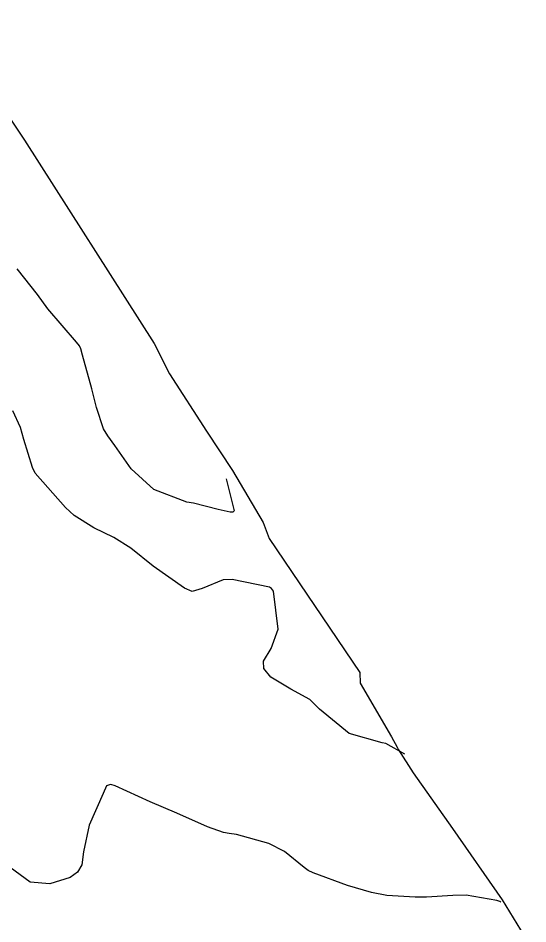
# Model space of a CAD drawing. Header units: metres. Extents: x 298520 to 308411, y 7433745 to 7450750.
# Drawn here: x 304879.07 to 304904.79, y 7439459.51 to 7439505.16 of the extents above; entities that cross this region are included whole.
import ezdxf

# ---------------------------------------------------------------- set-up
doc = ezdxf.new("R2010")
doc.units = ezdxf.units.M
doc.header["$LTSCALE"] = 10
for name, color, linetype in [('Area', 45, 'Continuous'), ('Curvas de Nivel 1m', 11, 'Continuous'), ('Curvas de Nivel 5m', 15, 'Continuous')]:
    doc.layers.add(name, color=color, linetype=linetype)

msp = doc.modelspace()

# ---------------------------------------------------------------- linework, layer by layer
at = {"layer": 'Area'}
msp.add_polyline3d([(304875.285, 7439505.164, 724.109), (304879.389, 7439499.013, 734.139), (304885.945, 7439488.77, 721.039), (304886.717, 7439487.226, 721.099), (304888.584, 7439484.347, 738.409), (304889.898, 7439482.363, 723.879), (304891.432, 7439479.742, 727.299), (304891.742, 7439478.928, 744.909), (304896.319, 7439472.185, 745.47), (304896.339, 7439471.644, 745.389), (304897.919, 7439468.942, 724.639), (304898.205, 7439468.412, 724.819), (304898.262, 7439468.286, 724.259), (304899.005, 7439467.121, 733.718), (304900.987, 7439464.32, 725.358), (304903.502, 7439460.713, 719.629), (304904.794, 7439458.61, 719.919)], dxfattribs=at)
at = {"layer": 'Curvas de Nivel 1m', "flags": 128}
for points, elevation in [([(304889.573, 7439481.94), (304889.973, 7439480.329), (304889.912, 7439480.257), (304889.777, 7439480.258), (304889.161, 7439480.401), (304887.917, 7439480.707), (304887.578, 7439480.763), (304885.927, 7439481.395), (304884.774, 7439482.452), (304883.954, 7439483.617), (304883.603, 7439484.109), (304883.373, 7439484.469), (304883.028, 7439485.529), (304882.8, 7439486.478), (304882.325, 7439488.168), (304882.235, 7439488.487), (304882.164, 7439488.638), (304882.016, 7439488.833), (304880.565, 7439490.505), (304880.044, 7439491.235), (304879.017, 7439492.52)], 721), ([(304903.433, 7439460.6), (304903.382, 7439460.628), (304903.232, 7439460.682), (304901.683, 7439460.948), (304901, 7439460.94), (304899.682, 7439460.86), (304899.105, 7439460.855), (304897.683, 7439460.945), (304896.904, 7439461.089), (304895.69, 7439461.438), (304893.958, 7439462.078), (304893.701, 7439462.19), (304893.499, 7439462.343), (304892.506, 7439463.153), (304891.715, 7439463.557), (304890.089, 7439464.016), (304889.72, 7439464.07), (304889.442, 7439464.116), (304888.625, 7439464.406), (304887.994, 7439464.684), (304887.727, 7439464.801), (304887.075, 7439465.081), (304885.735, 7439465.665), (304883.976, 7439466.458), (304883.744, 7439466.526), (304883.683, 7439466.522), (304883.535, 7439466.463), (304883.358, 7439466.084), (304882.653, 7439464.476), (304882.372, 7439463.143), (304882.296, 7439462.481), (304882.075, 7439462.107), (304881.693, 7439461.849), (304880.668, 7439461.52), (304879.689, 7439461.615), (304878.416, 7439462.529)], 719)]:
    msp.add_lwpolyline(points, dxfattribs=dict(at, elevation=elevation))
at = {"layer": 'Curvas de Nivel 5m', "elevation": 720, "flags": 128}
msp.add_lwpolyline([(304898.583, 7439468.07), (304897.629, 7439468.596), (304897.439, 7439468.64), (304895.781, 7439469.11), (304894.285, 7439470.335), (304893.8, 7439470.816), (304892.83, 7439471.333), (304891.816, 7439471.94), (304891.465, 7439472.374), (304891.449, 7439472.751), (304891.833, 7439473.38), (304892.193, 7439474.365), (304891.953, 7439476.278), (304891.864, 7439476.42), (304891.756, 7439476.479), (304889.87, 7439476.871), (304889.419, 7439476.847), (304888.351, 7439476.413), (304887.861, 7439476.264), (304887.47, 7439476.424), (304885.879, 7439477.545), (304884.759, 7439478.451), (304883.898, 7439478.987), (304882.893, 7439479.466), (304881.909, 7439480.095), (304881.463, 7439480.494), (304879.939, 7439482.221), (304879.794, 7439482.512), (304879.362, 7439483.924), (304879.192, 7439484.522), (304878.812, 7439485.368)], dxfattribs=at)

doc.saveas('drawing.dxf')
